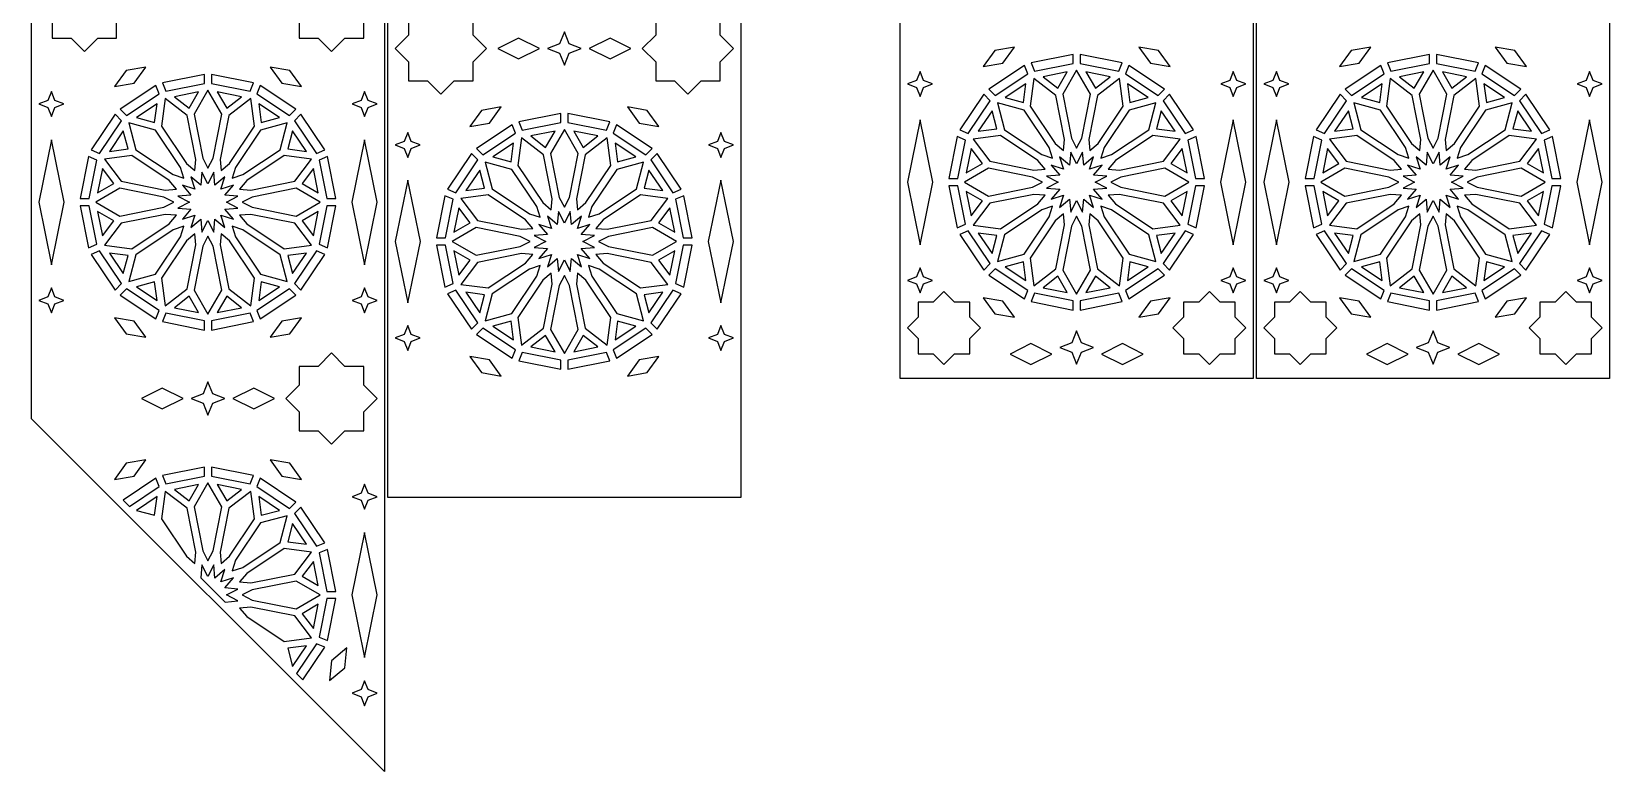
# Model space of a CAD drawing. Header units: millimetres. Extents: x 5 to 6335, y 27 to 2435.
# Drawn here: x 3029 to 4729, y 340 to 1137 of the extents above; entities that cross this region are included whole.
import ezdxf

# ---------------------------------------------------------------- set-up
doc = ezdxf.new("R2010")
doc.units = ezdxf.units.MM
doc.layers.add('CUT', color=1, linetype='CONTINUOUS')

msp = doc.modelspace()

# ---------------------------------------------------------------- linework, layer by layer
at = {"layer": 'CUT'}
for points in [[(3409.16, 2434.99), (3409.16, 339.734), (3029.01, 719.884), (3029.01, 2434.99)], [(3793.16, 2434.99), (3793.16, 634.84), (3413.01, 634.84), (3413.01, 2434.99)], [(4345.16, 2434.99), (4345.16, 763.067), (3965.01, 763.067), (3965.01, 2054.84)], [(4729.16, 2434.99), (4729.16, 763.067), (4349.01, 763.067), (4349.01, 2054.84)], [(3085.933, 1214.057), (3071.54, 1199.664), (3051.184, 1199.664), (3051.184, 1179.308), (3036.791, 1164.915), (3051.184, 1150.522), (3051.184, 1130.166), (3071.54, 1130.166), (3085.933, 1115.773), (3100.326, 1130.166), (3120.682, 1130.166), (3120.682, 1150.522), (3135.075, 1164.915), (3120.682, 1179.308), (3120.682, 1199.664), (3100.326, 1199.664)], [(3352.237, 1214.057), (3337.844, 1199.664), (3317.488, 1199.664), (3317.488, 1179.308), (3303.095, 1164.915), (3317.488, 1150.522), (3317.488, 1130.166), (3337.844, 1130.166), (3352.237, 1115.773), (3366.63, 1130.166), (3386.986, 1130.166), (3386.986, 1150.522), (3401.379, 1164.915), (3386.986, 1179.308), (3386.986, 1199.664), (3366.63, 1199.664)], [(3484.326, 1084.166), (3504.682, 1084.166), (3504.682, 1104.522), (3519.075, 1118.915), (3504.682, 1133.308), (3504.682, 1153.664), (3484.326, 1153.664), (3469.933, 1168.057), (3455.54, 1153.664), (3435.184, 1153.664), (3435.184, 1133.308), (3420.791, 1118.915), (3435.184, 1104.522), (3435.184, 1084.166), (3455.54, 1084.166), (3469.933, 1069.773)], [(3750.63, 1084.166), (3770.986, 1084.166), (3770.986, 1104.522), (3785.379, 1118.915), (3770.986, 1133.308), (3770.986, 1153.664), (3750.63, 1153.664), (3736.237, 1168.057), (3721.844, 1153.664), (3701.488, 1153.664), (3701.488, 1133.308), (3687.095, 1118.915), (3701.488, 1104.522), (3701.488, 1084.166), (3721.844, 1084.166), (3736.237, 1069.773)], [(3531.479, 1118.915), (3553.837, 1107.736), (3576.195, 1118.915), (3553.837, 1130.094)], [(3608.186, 1113.814), (3621.121, 1118.915), (3608.186, 1124.016), (3603.085, 1136.951), (3597.984, 1124.016), (3585.049, 1118.915), (3597.984, 1113.814), (3603.085, 1100.879)], [(3629.975, 1118.915), (3652.333, 1107.736), (3674.691, 1118.915), (3652.333, 1130.094)], [(4088.143, 1120.383), (4066.978, 1116.815), (4054.381, 1099.436), (4075.547, 1103.004)], [(4151.21, 1112.586), (4105.94, 1103.581), (4109.668, 1094.582), (4151.21, 1102.844)], [(4204.23, 1103.581), (4158.96, 1112.586), (4158.96, 1102.844), (4200.502, 1094.582)], [(4255.789, 1099.436), (4243.192, 1116.815), (4222.027, 1120.383), (4234.623, 1103.004)], [(4472.143, 1120.383), (4450.978, 1116.815), (4438.381, 1099.436), (4459.547, 1103.004)], [(4535.21, 1112.586), (4489.94, 1103.581), (4493.668, 1094.582), (4535.21, 1102.844)], [(4588.23, 1103.581), (4542.96, 1112.586), (4542.96, 1102.844), (4584.502, 1094.582)], [(4639.789, 1099.436), (4627.192, 1116.815), (4606.027, 1120.383), (4618.623, 1103.004)], [(3139.547, 1081.443), (3152.143, 1098.823), (3130.978, 1095.255), (3118.381, 1077.875)], [(3215.21, 1091.025), (3169.94, 1082.02), (3173.668, 1073.021), (3215.21, 1081.285)], [(3268.23, 1082.02), (3222.96, 1091.025), (3222.96, 1081.285), (3264.502, 1073.021)], [(3298.623, 1081.443), (3319.789, 1077.875), (3307.192, 1095.255), (3286.027, 1098.823)], [(3990.176, 1076.831), (3999.841, 1080.642), (3990.176, 1084.454), (3986.365, 1094.118), (3982.554, 1084.454), (3972.889, 1080.642), (3982.554, 1076.831), (3986.365, 1067.166)], [(4067.29, 1068.084), (4102.508, 1091.616), (4098.78, 1100.615), (4060.403, 1074.971)], [(4145.023, 1093.712), (4118.879, 1088.512), (4134.916, 1076.206)], [(4160.59, 1022.348), (4170.023, 1069.768), (4155.085, 1095.64), (4140.147, 1069.768), (4149.58, 1022.348), (4155.085, 1011.602)], [(4191.291, 1088.512), (4165.147, 1093.712), (4175.254, 1076.206)], [(4249.767, 1074.971), (4211.39, 1100.615), (4207.662, 1091.616), (4242.88, 1068.084)], [(4327.616, 1076.831), (4337.281, 1080.642), (4327.616, 1084.454), (4323.805, 1094.118), (4319.994, 1084.454), (4310.329, 1080.642), (4319.994, 1076.831), (4323.805, 1067.166)], [(4374.176, 1076.831), (4383.841, 1080.642), (4374.176, 1084.454), (4370.365, 1094.118), (4366.554, 1084.454), (4356.889, 1080.642), (4366.554, 1076.831), (4370.365, 1067.166)], [(4451.29, 1068.084), (4486.508, 1091.616), (4482.78, 1100.615), (4444.403, 1074.971)], [(4529.023, 1093.712), (4502.879, 1088.512), (4518.916, 1076.206)], [(4544.59, 1022.348), (4554.023, 1069.768), (4539.085, 1095.64), (4524.147, 1069.768), (4533.58, 1022.348), (4539.085, 1011.602)], [(4575.291, 1088.512), (4549.147, 1093.712), (4559.254, 1076.206)], [(4633.767, 1074.971), (4595.39, 1100.615), (4591.662, 1091.616), (4626.88, 1068.084)], [(4711.616, 1076.831), (4721.281, 1080.642), (4711.616, 1084.454), (4707.805, 1094.118), (4703.994, 1084.454), (4694.329, 1080.642), (4703.994, 1076.831), (4707.805, 1067.166)], [(3050.365, 1072.558), (3046.554, 1062.893), (3036.889, 1059.082), (3046.554, 1055.27), (3050.365, 1045.606), (3054.176, 1055.27), (3063.841, 1059.082), (3054.176, 1062.893)], [(3162.78, 1079.055), (3124.403, 1053.411), (3131.29, 1046.524), (3166.508, 1070.055)], [(3182.879, 1066.952), (3198.916, 1054.646), (3209.023, 1072.152)], [(3219.085, 990.042), (3224.59, 1000.788), (3234.023, 1048.207), (3219.085, 1074.08), (3204.147, 1048.207), (3213.58, 1000.788)], [(3229.147, 1072.152), (3239.254, 1054.646), (3255.291, 1066.952)], [(3313.767, 1053.411), (3275.39, 1079.055), (3271.662, 1070.055), (3306.88, 1046.524)], [(3387.805, 1072.558), (3383.994, 1062.893), (3374.329, 1059.082), (3383.994, 1055.27), (3387.805, 1045.606), (3391.616, 1055.27), (3401.281, 1059.082), (3391.616, 1062.893)], [(4100.287, 1080.811), (4078.122, 1066.002), (4097.648, 1060.77)], [(4141.978, 1020.837), (4132.546, 1068.256), (4108.844, 1086.442), (4104.945, 1056.823), (4131.807, 1016.622), (4141.005, 1008.802)], [(4178.363, 1016.622), (4205.225, 1056.823), (4201.326, 1086.442), (4177.624, 1068.256), (4168.192, 1020.837), (4169.165, 1008.802)], [(4209.883, 1080.811), (4212.522, 1060.77), (4232.048, 1066.002)], [(4484.287, 1080.811), (4462.122, 1066.002), (4481.648, 1060.77)], [(4525.978, 1020.837), (4516.546, 1068.256), (4492.844, 1086.442), (4488.945, 1056.823), (4515.807, 1016.622), (4525.005, 1008.802)], [(4562.363, 1016.622), (4589.225, 1056.823), (4585.326, 1086.442), (4561.624, 1068.256), (4552.192, 1020.837), (4553.165, 1008.802)], [(4593.883, 1080.811), (4596.522, 1060.77), (4616.048, 1066.002)], [(3142.122, 1044.441), (3161.648, 1039.209), (3164.287, 1059.25)], [(3205.005, 987.241), (3205.978, 999.276), (3196.546, 1046.695), (3172.844, 1064.881), (3168.945, 1035.262), (3195.807, 995.062)], [(3233.165, 987.241), (3242.363, 995.062), (3269.225, 1035.262), (3265.326, 1064.881), (3241.624, 1046.695), (3232.192, 999.276)], [(3273.883, 1059.25), (3276.522, 1039.209), (3296.048, 1044.441)], [(3535.001, 1055.958), (3513.864, 1052.224), (3501.405, 1034.747), (3522.542, 1038.481)], [(3704.765, 1034.747), (3692.306, 1052.224), (3671.169, 1055.958), (3683.628, 1038.481)], [(4038.278, 1027.386), (4061.809, 1062.604), (4054.923, 1069.491), (4029.279, 1031.114)], [(4125.363, 1012.317), (4098.501, 1052.518), (4069.644, 1060.25), (4077.376, 1031.393), (4117.577, 1004.531), (4129.068, 1000.826)], [(4192.593, 1004.531), (4232.794, 1031.393), (4240.526, 1060.25), (4211.669, 1052.518), (4184.807, 1012.317), (4181.102, 1000.826)], [(4280.891, 1031.114), (4255.247, 1069.491), (4248.361, 1062.604), (4271.892, 1027.386)], [(4422.278, 1027.386), (4445.809, 1062.604), (4438.923, 1069.491), (4413.279, 1031.114)], [(4509.363, 1012.317), (4482.501, 1052.518), (4453.644, 1060.25), (4461.376, 1031.393), (4501.577, 1004.531), (4513.068, 1000.826)], [(4576.593, 1004.531), (4616.794, 1031.393), (4624.526, 1060.25), (4595.669, 1052.518), (4568.807, 1012.317), (4565.102, 1000.826)], [(4664.891, 1031.114), (4639.247, 1069.491), (4632.361, 1062.604), (4655.892, 1027.386)], [(3118.923, 1047.931), (3093.279, 1009.553), (3102.278, 1005.826), (3125.809, 1041.043)], [(3193.068, 979.265), (3189.363, 990.756), (3162.501, 1030.957), (3133.644, 1038.689), (3141.376, 1009.832), (3181.577, 982.971)], [(3245.102, 979.265), (3256.593, 982.971), (3296.794, 1009.832), (3304.526, 1038.689), (3275.669, 1030.957), (3248.807, 990.756)], [(3344.891, 1009.553), (3319.247, 1047.931), (3312.361, 1041.043), (3335.892, 1005.826)], [(3599.21, 1048.692), (3553.94, 1039.687), (3557.668, 1030.688), (3599.21, 1038.951)], [(3652.23, 1039.687), (3606.96, 1048.692), (3606.96, 1038.951), (3648.502, 1030.688)], [(3986.365, 907.455), (3999.968, 974.809), (3986.365, 1042.163), (3972.762, 974.809)], [(4063.892, 1051.772), (4049.083, 1029.607), (4069.124, 1032.246)], [(4246.278, 1051.772), (4241.046, 1032.246), (4261.087, 1029.607)], [(4323.805, 907.455), (4337.408, 974.809), (4323.805, 1042.163), (4310.202, 974.809)], [(4370.365, 907.455), (4383.968, 974.809), (4370.365, 1042.163), (4356.762, 974.809)], [(4447.892, 1051.772), (4433.083, 1029.607), (4453.124, 1032.246)], [(4630.278, 1051.772), (4625.046, 1032.246), (4645.087, 1029.607)], [(4707.805, 907.455), (4721.408, 974.809), (4707.805, 1042.163), (4694.202, 974.809)], [(3036.762, 953.248), (3050.365, 885.894), (3063.968, 953.248), (3050.365, 1020.603)], [(3113.083, 1008.047), (3133.124, 1010.685), (3127.892, 1030.211)], [(3310.278, 1030.211), (3305.046, 1010.685), (3325.087, 1008.047)], [(3374.202, 953.248), (3387.805, 885.894), (3401.408, 953.248), (3387.805, 1020.603)], [(3438.176, 1011.104), (3447.841, 1014.915), (3438.176, 1018.726), (3434.365, 1028.391), (3430.554, 1018.726), (3420.889, 1014.915), (3430.554, 1011.104), (3434.365, 1001.439)], [(3515.29, 1004.191), (3550.508, 1027.722), (3546.78, 1036.721), (3508.403, 1011.077)], [(3589.978, 956.943), (3580.546, 1004.362), (3556.844, 1022.548), (3552.945, 992.929), (3579.807, 952.728), (3589.005, 944.908)], [(3593.023, 1029.818), (3566.879, 1024.618), (3582.916, 1012.313)], [(3608.59, 958.454), (3618.023, 1005.874), (3603.085, 1031.746), (3588.147, 1005.874), (3597.58, 958.454), (3603.085, 947.708)], [(3639.291, 1024.618), (3613.147, 1029.818), (3623.254, 1012.313)], [(3626.363, 952.728), (3653.225, 992.929), (3649.326, 1022.548), (3625.624, 1004.362), (3616.192, 956.943), (3617.165, 944.908)], [(3697.767, 1011.077), (3659.39, 1036.721), (3655.662, 1027.722), (3690.88, 1004.191)], [(3775.616, 1011.104), (3785.281, 1014.915), (3775.616, 1018.726), (3771.805, 1028.391), (3767.994, 1018.726), (3758.329, 1014.915), (3767.994, 1011.104), (3771.805, 1001.439)], [(4027.049, 978.684), (4035.312, 1020.226), (4026.313, 1023.954), (4017.308, 978.684)], [(4113.272, 998.087), (4073.071, 1024.949), (4043.452, 1021.05), (4061.638, 997.348), (4109.057, 987.916), (4121.092, 988.889)], [(4201.113, 987.916), (4248.532, 997.348), (4266.718, 1021.05), (4237.099, 1024.949), (4196.898, 998.087), (4189.078, 988.889)], [(4292.862, 978.684), (4283.857, 1023.954), (4274.858, 1020.226), (4283.121, 978.684)], [(4411.049, 978.684), (4419.312, 1020.226), (4410.313, 1023.954), (4401.308, 978.684)], [(4497.272, 998.087), (4457.071, 1024.949), (4427.452, 1021.05), (4445.638, 997.348), (4493.057, 987.916), (4505.092, 988.889)], [(4585.113, 987.916), (4632.532, 997.348), (4650.718, 1021.05), (4621.099, 1024.949), (4580.898, 998.087), (4573.078, 988.889)], [(4676.862, 978.684), (4667.857, 1023.954), (4658.858, 1020.226), (4667.121, 978.684)], [(3177.272, 976.527), (3137.071, 1003.388), (3107.452, 999.489), (3125.638, 975.787), (3173.057, 966.355), (3185.092, 967.329)], [(3253.078, 967.329), (3265.113, 966.355), (3312.532, 975.787), (3330.718, 999.489), (3301.099, 1003.388), (3260.898, 976.527)], [(3486.278, 963.492), (3509.809, 998.71), (3502.923, 1005.597), (3477.279, 967.22)], [(3548.287, 1016.917), (3526.122, 1002.108), (3545.648, 996.876)], [(3657.883, 1016.917), (3660.522, 996.876), (3680.048, 1002.108)], [(3728.891, 967.22), (3703.247, 1005.597), (3696.361, 998.71), (3719.892, 963.492)], [(4041.382, 1011.015), (4036.182, 984.871), (4053.687, 994.978)], [(4155.085, 955.011), (4161.523, 942.448), (4162.661, 956.519), (4173.417, 947.374), (4169.084, 960.81), (4182.52, 956.477), (4173.375, 967.233), (4187.446, 968.371), (4174.883, 974.809), (4187.446, 981.246), (4173.375, 982.385), (4182.52, 993.141), (4169.084, 988.808), (4173.417, 1002.244), (4162.661, 993.099), (4161.523, 1007.17), (4155.085, 994.606), (4148.647, 1007.17), (4147.509, 993.099), (4136.753, 1002.244), (4141.086, 988.808), (4127.65, 993.141), (4136.795, 982.385), (4122.724, 981.246), (4135.287, 974.809), (4122.724, 968.371), (4136.795, 967.233), (4127.65, 956.477), (4141.086, 960.81), (4136.753, 947.374), (4147.509, 956.519), (4148.647, 942.448)], [(4268.788, 1011.015), (4256.483, 994.978), (4273.988, 984.871)], [(4425.382, 1011.015), (4420.182, 984.871), (4437.687, 994.978)], [(4539.085, 955.011), (4545.523, 942.448), (4546.661, 956.519), (4557.417, 947.374), (4553.084, 960.81), (4566.52, 956.477), (4557.375, 967.233), (4571.446, 968.371), (4558.883, 974.809), (4571.446, 981.246), (4557.375, 982.385), (4566.52, 993.141), (4553.084, 988.808), (4557.417, 1002.244), (4546.661, 993.099), (4545.523, 1007.17), (4539.085, 994.606), (4532.647, 1007.17), (4531.509, 993.099), (4520.753, 1002.244), (4525.086, 988.808), (4511.65, 993.141), (4520.795, 982.385), (4506.724, 981.246), (4519.287, 974.809), (4506.724, 968.371), (4520.795, 967.233), (4511.65, 956.477), (4525.086, 960.81), (4520.753, 947.374), (4531.509, 956.519), (4532.647, 942.448)], [(4652.788, 1011.015), (4640.483, 994.978), (4657.988, 984.871)], [(3090.313, 1002.393), (3081.308, 957.123), (3091.049, 957.123), (3099.312, 998.665)], [(3100.182, 963.311), (3117.687, 973.417), (3105.382, 989.455)], [(3332.788, 989.455), (3320.483, 973.417), (3337.988, 963.311)], [(3338.858, 998.665), (3347.121, 957.123), (3356.862, 957.123), (3347.857, 1002.393)], [(3511.892, 987.878), (3497.083, 965.713), (3517.124, 968.352)], [(3573.363, 948.423), (3546.501, 988.624), (3517.644, 996.356), (3525.376, 967.499), (3565.577, 940.637), (3577.068, 936.932)], [(3640.593, 940.637), (3680.794, 967.499), (3688.526, 996.356), (3659.669, 988.624), (3632.807, 948.423), (3629.102, 936.932)], [(3694.278, 987.878), (3689.046, 968.352), (3709.087, 965.713)], [(4107.546, 980.314), (4060.126, 989.747), (4034.254, 974.809), (4060.126, 959.871), (4107.546, 969.303), (4118.292, 974.809)], [(4202.624, 969.303), (4250.044, 959.871), (4275.916, 974.809), (4250.044, 989.747), (4202.624, 980.314), (4191.878, 974.809)], [(4491.546, 980.314), (4444.126, 989.747), (4418.254, 974.809), (4444.126, 959.871), (4491.546, 969.303), (4502.292, 974.809)], [(4586.624, 969.303), (4634.044, 959.871), (4659.916, 974.809), (4634.044, 989.747), (4586.624, 980.314), (4575.878, 974.809)], [(3212.647, 985.61), (3211.509, 971.539), (3200.753, 980.683), (3205.086, 967.247), (3191.65, 971.58), (3200.795, 960.824), (3186.724, 959.686), (3199.287, 953.248), (3186.724, 946.811), (3200.795, 945.672), (3191.65, 934.917), (3205.086, 939.249), (3200.753, 925.814), (3211.509, 934.958), (3212.647, 920.887), (3219.085, 933.45), (3225.523, 920.887), (3226.661, 934.958), (3237.417, 925.814), (3233.084, 939.249), (3246.52, 934.917), (3237.375, 945.672), (3251.446, 946.811), (3238.883, 953.248), (3251.446, 959.686), (3237.375, 960.824), (3246.52, 971.58), (3233.084, 967.247), (3237.417, 980.683), (3226.661, 971.539), (3225.523, 985.61), (3219.085, 973.046)], [(3434.365, 844.728), (3447.968, 910.915), (3434.365, 977.102), (3420.762, 910.915)], [(3771.805, 844.728), (3785.408, 910.915), (3771.805, 977.102), (3758.202, 910.915)], [(4035.312, 929.392), (4027.049, 970.934), (4017.308, 970.934), (4026.313, 925.664)], [(4283.857, 925.664), (4292.862, 970.934), (4283.121, 970.934), (4274.858, 929.392)], [(4419.312, 929.392), (4411.049, 970.934), (4401.308, 970.934), (4410.313, 925.664)], [(4667.857, 925.664), (4676.862, 970.934), (4667.121, 970.934), (4658.858, 929.392)], [(3182.292, 953.248), (3171.546, 958.753), (3124.126, 968.186), (3098.254, 953.248), (3124.126, 938.311), (3171.546, 947.744)], [(3255.878, 953.248), (3266.624, 947.744), (3314.044, 938.311), (3339.916, 953.248), (3314.044, 968.186), (3266.624, 958.753)], [(3475.049, 914.79), (3483.312, 956.332), (3474.313, 960.06), (3465.308, 914.79)], [(3561.272, 934.193), (3521.071, 961.055), (3491.452, 957.156), (3509.638, 933.454), (3557.057, 924.022), (3569.092, 924.995)], [(3649.113, 924.022), (3696.532, 933.454), (3714.718, 957.156), (3685.099, 961.055), (3644.898, 934.193), (3637.078, 924.995)], [(3740.862, 914.79), (3731.857, 960.06), (3722.858, 956.332), (3731.121, 914.79)], [(4041.382, 938.603), (4053.687, 954.64), (4036.182, 964.747)], [(4121.092, 960.729), (4109.057, 961.702), (4061.638, 952.27), (4043.452, 928.568), (4073.071, 924.669), (4113.272, 951.53)], [(4196.898, 951.53), (4237.099, 924.669), (4266.718, 928.568), (4248.532, 952.27), (4201.113, 961.702), (4189.078, 960.729)], [(4273.988, 964.747), (4256.483, 954.64), (4268.788, 938.603)], [(4425.382, 938.603), (4437.687, 954.64), (4420.182, 964.747)], [(4505.092, 960.729), (4493.057, 961.702), (4445.638, 952.27), (4427.452, 928.568), (4457.071, 924.669), (4497.272, 951.53)], [(4580.898, 951.53), (4621.099, 924.669), (4650.718, 928.568), (4632.532, 952.27), (4585.113, 961.702), (4573.078, 960.729)], [(4657.988, 964.747), (4640.483, 954.64), (4652.788, 938.603)], [(3081.308, 949.373), (3090.313, 904.103), (3099.312, 907.831), (3091.049, 949.373)], [(3117.687, 933.079), (3100.182, 943.186), (3105.382, 917.042)], [(3185.092, 939.168), (3173.057, 940.142), (3125.638, 930.71), (3107.452, 907.008), (3137.071, 903.109), (3177.272, 929.97)], [(3253.078, 939.168), (3260.898, 929.97), (3301.099, 903.109), (3330.718, 907.008), (3312.532, 930.71), (3265.113, 940.142)], [(3337.988, 943.186), (3320.483, 933.079), (3332.788, 917.042)], [(3347.121, 949.373), (3338.858, 907.831), (3347.857, 904.103), (3356.862, 949.373)], [(3489.382, 947.121), (3484.182, 920.977), (3501.687, 931.084)], [(3603.085, 891.117), (3609.523, 878.554), (3610.661, 892.625), (3621.417, 883.48), (3617.084, 896.916), (3630.52, 892.583), (3621.375, 903.339), (3635.446, 904.477), (3622.883, 910.915), (3635.446, 917.353), (3621.375, 918.491), (3630.52, 929.247), (3617.084, 924.914), (3621.417, 938.35), (3610.661, 929.205), (3609.523, 943.276), (3603.085, 930.713), (3596.647, 943.276), (3595.509, 929.205), (3584.753, 938.35), (3589.086, 924.914), (3575.65, 929.247), (3584.795, 918.491), (3570.724, 917.353), (3583.287, 910.915), (3570.724, 904.477), (3584.795, 903.339), (3575.65, 892.583), (3589.086, 896.916), (3584.753, 883.48), (3595.509, 892.625), (3596.647, 878.554)], [(3716.788, 947.121), (3704.483, 931.084), (3721.988, 920.977)], [(4117.577, 945.087), (4077.376, 918.225), (4069.644, 889.368), (4098.501, 897.1), (4125.363, 937.301), (4129.068, 948.792)], [(4131.807, 932.996), (4104.945, 892.795), (4108.844, 863.176), (4132.546, 881.362), (4141.978, 928.781), (4141.005, 940.816)], [(4149.58, 927.27), (4140.147, 879.85), (4155.085, 853.978), (4170.023, 879.85), (4160.59, 927.27), (4155.085, 938.015)], [(4168.192, 928.781), (4177.624, 881.362), (4201.326, 863.176), (4205.225, 892.795), (4178.363, 932.996), (4169.165, 940.816)], [(4184.807, 937.301), (4211.669, 897.1), (4240.526, 889.368), (4232.794, 918.225), (4192.593, 945.087), (4181.102, 948.792)], [(4501.577, 945.087), (4461.376, 918.225), (4453.644, 889.368), (4482.501, 897.1), (4509.363, 937.301), (4513.068, 948.792)], [(4515.807, 932.996), (4488.945, 892.795), (4492.844, 863.176), (4516.546, 881.362), (4525.978, 928.781), (4525.005, 940.816)], [(4533.58, 927.27), (4524.147, 879.85), (4539.085, 853.978), (4554.023, 879.85), (4544.59, 927.27), (4539.085, 938.015)], [(4552.192, 928.781), (4561.624, 881.362), (4585.326, 863.176), (4589.225, 892.795), (4562.363, 932.996), (4553.165, 940.816)], [(4568.807, 937.301), (4595.669, 897.1), (4624.526, 889.368), (4616.794, 918.225), (4576.593, 945.087), (4565.102, 948.792)], [(3193.068, 927.231), (3181.577, 923.526), (3141.376, 896.664), (3133.644, 867.808), (3162.501, 875.54), (3189.363, 915.74)], [(3205.005, 919.255), (3195.807, 911.435), (3168.945, 871.234), (3172.844, 841.615), (3196.546, 859.801), (3205.978, 907.221)], [(3233.165, 919.255), (3232.192, 907.221), (3241.624, 859.801), (3265.326, 841.615), (3269.225, 871.234), (3242.363, 911.435)], [(3245.102, 927.231), (3248.807, 915.74), (3275.669, 875.54), (3304.526, 867.808), (3296.794, 896.664), (3256.593, 923.526)], [(3555.546, 916.42), (3508.126, 925.853), (3482.254, 910.915), (3508.126, 895.977), (3555.546, 905.41), (3566.292, 910.915)], [(3650.624, 905.41), (3698.044, 895.977), (3723.916, 910.915), (3698.044, 925.853), (3650.624, 916.42), (3639.878, 910.915)], [(4061.809, 887.013), (4038.278, 922.232), (4029.279, 918.504), (4054.923, 880.127)], [(4063.892, 897.846), (4069.124, 917.372), (4049.083, 920.011)], [(4261.087, 920.011), (4241.046, 917.372), (4246.278, 897.846)], [(4271.892, 922.232), (4248.361, 887.013), (4255.247, 880.127), (4280.891, 918.504)], [(4445.809, 887.013), (4422.278, 922.232), (4413.279, 918.504), (4438.923, 880.127)], [(4447.892, 897.846), (4453.124, 917.372), (4433.083, 920.011)], [(4645.087, 920.011), (4625.046, 917.372), (4630.278, 897.846)], [(4655.892, 922.232), (4632.361, 887.013), (4639.247, 880.127), (4664.891, 918.504)], [(3219.085, 916.455), (3213.58, 905.709), (3204.147, 858.29), (3219.085, 832.417), (3234.023, 858.29), (3224.59, 905.709)], [(3483.312, 865.498), (3475.049, 907.04), (3465.308, 907.04), (3474.313, 861.77)], [(3731.857, 861.77), (3740.862, 907.04), (3731.121, 907.04), (3722.858, 865.498)], [(3093.279, 896.944), (3118.923, 858.566), (3125.809, 865.454), (3102.278, 900.671)], [(3133.124, 895.812), (3113.083, 898.45), (3127.892, 876.286)], [(3325.087, 898.45), (3305.046, 895.812), (3310.278, 876.286)], [(3335.892, 900.671), (3312.361, 865.454), (3319.247, 858.566), (3344.891, 896.944)], [(3489.382, 874.709), (3501.687, 890.746), (3484.182, 900.853)], [(3569.092, 896.835), (3557.057, 897.808), (3509.638, 888.376), (3491.452, 864.674), (3521.071, 860.775), (3561.272, 887.637)], [(3565.577, 881.193), (3525.376, 854.331), (3517.644, 825.474), (3546.501, 833.206), (3573.363, 873.407), (3577.068, 884.898)], [(3632.807, 873.407), (3659.669, 833.206), (3688.526, 825.474), (3680.794, 854.331), (3640.593, 881.193), (3629.102, 884.898)], [(3644.898, 887.637), (3685.099, 860.775), (3714.718, 864.674), (3696.532, 888.376), (3649.113, 897.808), (3637.078, 896.835)], [(3721.988, 900.853), (3704.483, 890.746), (3716.788, 874.709)], [(4100.287, 868.807), (4097.648, 888.848), (4078.122, 883.616)], [(4232.048, 883.616), (4212.522, 888.848), (4209.883, 868.807)], [(4484.287, 868.807), (4481.648, 888.848), (4462.122, 883.616)], [(4616.048, 883.616), (4596.522, 888.848), (4593.883, 868.807)], [(3161.648, 867.287), (3142.122, 862.056), (3164.287, 847.246)], [(3296.048, 862.056), (3276.522, 867.287), (3273.883, 847.246)], [(3579.807, 869.102), (3552.945, 828.901), (3556.844, 799.282), (3580.546, 817.468), (3589.978, 864.887), (3589.005, 876.922)], [(3597.58, 863.376), (3588.147, 815.956), (3603.085, 790.084), (3618.023, 815.956), (3608.59, 863.376), (3603.085, 874.122)], [(3616.192, 864.887), (3625.624, 817.468), (3649.326, 799.282), (3653.225, 828.901), (3626.363, 869.102), (3617.165, 876.922)], [(3990.176, 865.164), (3999.841, 868.976), (3990.176, 872.787), (3986.365, 882.451), (3982.554, 872.787), (3972.889, 868.976), (3982.554, 865.164), (3986.365, 855.5)], [(4102.508, 858.002), (4067.29, 881.533), (4060.403, 874.647), (4098.78, 849.003)], [(4145.023, 855.906), (4134.916, 873.411), (4118.879, 861.106)], [(4191.291, 861.106), (4175.254, 873.411), (4165.147, 855.906)], [(4242.88, 881.533), (4207.662, 858.002), (4211.39, 849.003), (4249.767, 874.647)], [(4327.616, 865.164), (4337.281, 868.976), (4327.616, 872.787), (4323.805, 882.451), (4319.994, 872.787), (4310.329, 868.976), (4319.994, 865.164), (4323.805, 855.5)], [(4374.176, 865.164), (4383.841, 868.976), (4374.176, 872.787), (4370.365, 882.451), (4366.554, 872.787), (4356.889, 868.976), (4366.554, 865.164), (4370.365, 855.5)], [(4486.508, 858.002), (4451.29, 881.533), (4444.403, 874.647), (4482.78, 849.003)], [(4529.023, 855.906), (4518.916, 873.411), (4502.879, 861.106)], [(4575.291, 861.106), (4559.254, 873.411), (4549.147, 855.906)], [(4626.88, 881.533), (4591.662, 858.002), (4595.39, 849.003), (4633.767, 874.647)], [(4711.616, 865.164), (4721.281, 868.976), (4711.616, 872.787), (4707.805, 882.451), (4703.994, 872.787), (4694.329, 868.976), (4703.994, 865.164), (4707.805, 855.5)], [(3050.365, 860.891), (3046.554, 851.226), (3036.889, 847.415), (3046.554, 843.604), (3050.365, 833.939), (3054.176, 843.604), (3063.841, 847.415), (3054.176, 851.226)], [(3124.403, 853.086), (3162.78, 827.442), (3166.508, 836.442), (3131.29, 859.973)], [(3198.916, 851.851), (3182.879, 839.545), (3209.023, 834.345)], [(3239.254, 851.851), (3229.147, 834.345), (3255.291, 839.545)], [(3306.88, 859.973), (3271.662, 836.442), (3275.39, 827.442), (3313.767, 853.086)], [(3387.805, 860.891), (3383.994, 851.226), (3374.329, 847.415), (3383.994, 843.604), (3387.805, 833.939), (3391.616, 843.604), (3401.281, 847.415), (3391.616, 851.226)], [(3509.809, 823.12), (3486.278, 858.338), (3477.279, 854.61), (3502.923, 816.233)], [(3511.892, 833.952), (3517.124, 853.478), (3497.083, 856.117)], [(3709.087, 856.117), (3689.046, 853.478), (3694.278, 833.952)], [(3719.892, 858.338), (3696.361, 823.12), (3703.247, 816.233), (3728.891, 854.61)], [(4012.083, 857.033), (4000.575, 845.525), (3984.3, 845.525), (3984.3, 829.249), (3972.791, 817.741), (3984.3, 806.232), (3984.3, 789.957), (4000.575, 789.957), (4012.083, 778.448), (4023.592, 789.957), (4039.867, 789.957), (4039.867, 806.232), (4051.376, 817.741), (4039.867, 829.249), (4039.867, 845.525), (4023.592, 845.525)], [(4054.381, 850.182), (4066.978, 832.803), (4088.143, 829.234), (4075.547, 846.614)], [(4151.21, 846.773), (4109.668, 855.036), (4105.94, 846.037), (4151.21, 837.032)], [(4200.502, 855.036), (4158.96, 846.773), (4158.96, 837.032), (4204.23, 846.037)], [(4222.027, 829.234), (4243.192, 832.803), (4255.789, 850.182), (4234.623, 846.614)], [(4298.087, 857.033), (4286.578, 845.525), (4270.303, 845.525), (4270.303, 829.249), (4258.794, 817.741), (4270.303, 806.232), (4270.303, 789.957), (4286.578, 789.957), (4298.087, 778.448), (4309.595, 789.957), (4325.87, 789.957), (4325.87, 806.232), (4337.379, 817.741), (4325.87, 829.249), (4325.87, 845.525), (4309.595, 845.525)], [(4396.083, 857.033), (4384.575, 845.525), (4368.3, 845.525), (4368.3, 829.249), (4356.791, 817.741), (4368.3, 806.232), (4368.3, 789.957), (4384.575, 789.957), (4396.083, 778.448), (4407.592, 789.957), (4423.867, 789.957), (4423.867, 806.232), (4435.376, 817.741), (4423.867, 829.249), (4423.867, 845.525), (4407.592, 845.525)], [(4438.381, 850.182), (4450.978, 832.803), (4472.143, 829.234), (4459.547, 846.614)], [(4535.21, 846.773), (4493.668, 855.036), (4489.94, 846.037), (4535.21, 837.032)], [(4584.502, 855.036), (4542.96, 846.773), (4542.96, 837.032), (4588.23, 846.037)], [(4606.027, 829.234), (4627.192, 832.803), (4639.789, 850.182), (4618.623, 846.614)], [(4682.087, 857.033), (4670.578, 845.525), (4654.303, 845.525), (4654.303, 829.249), (4642.794, 817.741), (4654.303, 806.232), (4654.303, 789.957), (4670.578, 789.957), (4682.087, 778.448), (4693.595, 789.957), (4709.87, 789.957), (4709.87, 806.232), (4721.379, 817.741), (4709.87, 829.249), (4709.87, 845.525), (4693.595, 845.525)], [(3215.21, 825.212), (3173.668, 833.475), (3169.94, 824.477), (3215.21, 815.471)], [(3264.502, 833.475), (3222.96, 825.212), (3222.96, 815.471), (3268.23, 824.477)], [(3139.547, 825.053), (3118.381, 828.622), (3130.978, 811.242), (3152.143, 807.674)], [(3298.623, 825.053), (3286.027, 807.674), (3307.192, 811.242), (3319.789, 828.622)], [(3438.176, 803.104), (3447.841, 806.915), (3438.176, 810.726), (3434.365, 820.391), (3430.554, 810.726), (3420.889, 806.915), (3430.554, 803.104), (3434.365, 793.439)], [(3550.508, 794.108), (3515.29, 817.639), (3508.403, 810.753), (3546.78, 785.109)], [(3548.287, 804.913), (3545.648, 824.954), (3526.122, 819.722)], [(3690.88, 817.639), (3655.662, 794.108), (3659.39, 785.109), (3697.767, 810.753)], [(3680.048, 819.722), (3660.522, 824.954), (3657.883, 804.913)], [(3775.616, 803.104), (3785.281, 806.915), (3775.616, 810.726), (3771.805, 820.391), (3767.994, 810.726), (3758.329, 806.915), (3767.994, 803.104), (3771.805, 793.439)], [(3593.023, 792.012), (3582.916, 809.517), (3566.879, 797.212)], [(3639.291, 797.212), (3623.254, 809.517), (3613.147, 792.012)], [(4105.837, 778.426), (4128.195, 789.606), (4105.837, 800.785), (4083.479, 789.606)], [(4155.085, 814.618), (4149.984, 801.683), (4137.049, 796.582), (4149.984, 791.481), (4155.085, 778.546), (4160.186, 791.481), (4173.121, 796.582), (4160.186, 801.683)], [(4204.333, 778.426), (4226.691, 789.606), (4204.333, 800.785), (4181.975, 789.606)], [(4489.837, 778.426), (4512.195, 789.606), (4489.837, 800.785), (4467.479, 789.606)], [(4539.085, 814.618), (4533.984, 801.683), (4521.049, 796.582), (4533.984, 791.481), (4539.085, 778.546), (4544.186, 791.481), (4557.121, 796.582), (4544.186, 801.683)], [(4588.333, 778.426), (4610.691, 789.606), (4588.333, 800.785), (4565.975, 789.606)], [(3352.237, 790.724), (3337.844, 776.33), (3317.488, 776.33), (3317.488, 755.975), (3303.095, 741.582), (3317.488, 727.188), (3317.488, 706.833), (3337.844, 706.833), (3352.237, 692.44), (3366.63, 706.833), (3386.986, 706.833), (3386.986, 727.188), (3401.379, 741.582), (3386.986, 755.975), (3386.986, 776.33), (3366.63, 776.33)], [(3501.405, 787.083), (3513.864, 769.606), (3535.001, 765.872), (3522.542, 783.349)], [(3599.21, 782.879), (3557.668, 791.142), (3553.94, 782.143), (3599.21, 773.138)], [(3648.502, 791.142), (3606.96, 782.879), (3606.96, 773.138), (3652.23, 782.143)], [(3671.169, 765.872), (3692.306, 769.606), (3704.765, 787.083), (3683.628, 783.349)], [(3169.837, 730.402), (3192.195, 741.582), (3169.837, 752.761), (3147.479, 741.582)], [(3219.085, 759.618), (3213.984, 746.683), (3201.049, 741.582), (3213.984, 736.481), (3219.085, 723.546), (3224.186, 736.481), (3237.121, 741.582), (3224.186, 746.683)], [(3268.333, 730.402), (3290.691, 741.582), (3268.333, 752.761), (3245.975, 741.582)], [(3139.547, 658.11), (3152.143, 675.49), (3130.978, 671.921), (3118.381, 654.542)], [(3215.21, 667.692), (3169.94, 658.687), (3173.668, 649.688), (3215.21, 657.951)], [(3268.23, 658.687), (3222.96, 667.692), (3222.96, 657.951), (3264.502, 649.688)], [(3298.623, 658.11), (3319.789, 654.542), (3307.192, 671.921), (3286.027, 675.49)], [(3134.512, 625.343), (3166.508, 646.722), (3162.78, 655.721), (3127.624, 632.23)], [(3182.879, 643.618), (3198.916, 631.313), (3209.023, 648.818)], [(3219.085, 566.708), (3224.59, 577.454), (3234.023, 624.874), (3219.085, 650.746), (3204.147, 624.874), (3213.58, 577.454)], [(3229.147, 648.818), (3239.254, 631.313), (3255.291, 643.618)], [(3313.767, 630.077), (3275.39, 655.721), (3271.662, 646.722), (3306.88, 623.191)], [(3387.805, 649.224), (3383.994, 639.56), (3374.329, 635.748), (3383.994, 631.937), (3387.805, 622.272), (3391.616, 631.937), (3401.281, 635.748), (3391.616, 639.56)], [(3142.122, 621.108), (3161.648, 615.876), (3164.287, 635.917)], [(3205.005, 563.908), (3205.978, 575.943), (3196.546, 623.362), (3172.844, 641.548), (3168.945, 611.929), (3195.807, 571.728)], [(3233.165, 563.908), (3242.363, 571.728), (3269.225, 611.929), (3265.326, 641.548), (3241.624, 623.362), (3232.192, 575.943)], [(3273.883, 635.917), (3276.522, 615.876), (3296.048, 621.108)], [(3245.102, 555.932), (3256.593, 559.637), (3296.794, 586.499), (3304.526, 615.356), (3275.669, 607.624), (3248.807, 567.423)], [(3344.891, 586.22), (3319.247, 624.597), (3312.361, 617.71), (3335.892, 582.492)], [(3310.278, 606.878), (3305.046, 587.352), (3325.087, 584.713)], [(3374.202, 529.915), (3387.805, 462.561), (3401.408, 529.915), (3387.805, 597.269)], [(3253.078, 543.995), (3265.113, 543.022), (3312.532, 552.454), (3330.718, 576.156), (3301.099, 580.055), (3260.898, 553.193)], [(3338.858, 575.332), (3347.121, 533.79), (3356.862, 533.79), (3347.857, 579.06)], [(3237.556, 522.354), (3251.446, 523.477), (3238.883, 529.915), (3251.446, 536.353), (3237.375, 537.491), (3246.52, 548.247), (3233.084, 543.914), (3237.417, 557.35), (3226.661, 548.205), (3225.523, 562.276), (3219.085, 549.713), (3212.647, 562.276), (3211.524, 548.386)], [(3332.788, 566.121), (3320.483, 550.084), (3337.988, 539.977)], [(3255.878, 529.915), (3266.624, 524.41), (3314.044, 514.977), (3339.916, 529.915), (3314.044, 544.853), (3266.624, 535.42)], [(3253.078, 515.835), (3260.898, 506.637), (3301.099, 479.775), (3330.718, 483.674), (3312.532, 507.376), (3265.113, 516.808)], [(3337.988, 519.853), (3320.483, 509.746), (3332.788, 493.709)], [(3347.121, 526.04), (3338.858, 484.498), (3347.857, 480.77), (3356.862, 526.04)], [(3321.4, 438.454), (3344.891, 473.61), (3335.892, 477.338), (3314.513, 445.342)], [(3325.087, 475.117), (3305.046, 472.478), (3310.278, 452.952)], [(3352.291, 459.088), (3350.14, 437.732), (3366.642, 451.457), (3368.793, 472.813)], [(3387.805, 437.558), (3383.994, 427.893), (3374.329, 424.082), (3383.994, 420.27), (3387.805, 410.606), (3391.616, 420.27), (3401.281, 424.082), (3391.616, 427.893)]]:
    msp.add_lwpolyline(points, close=True, dxfattribs=at)

doc.saveas('drawing.dxf')
